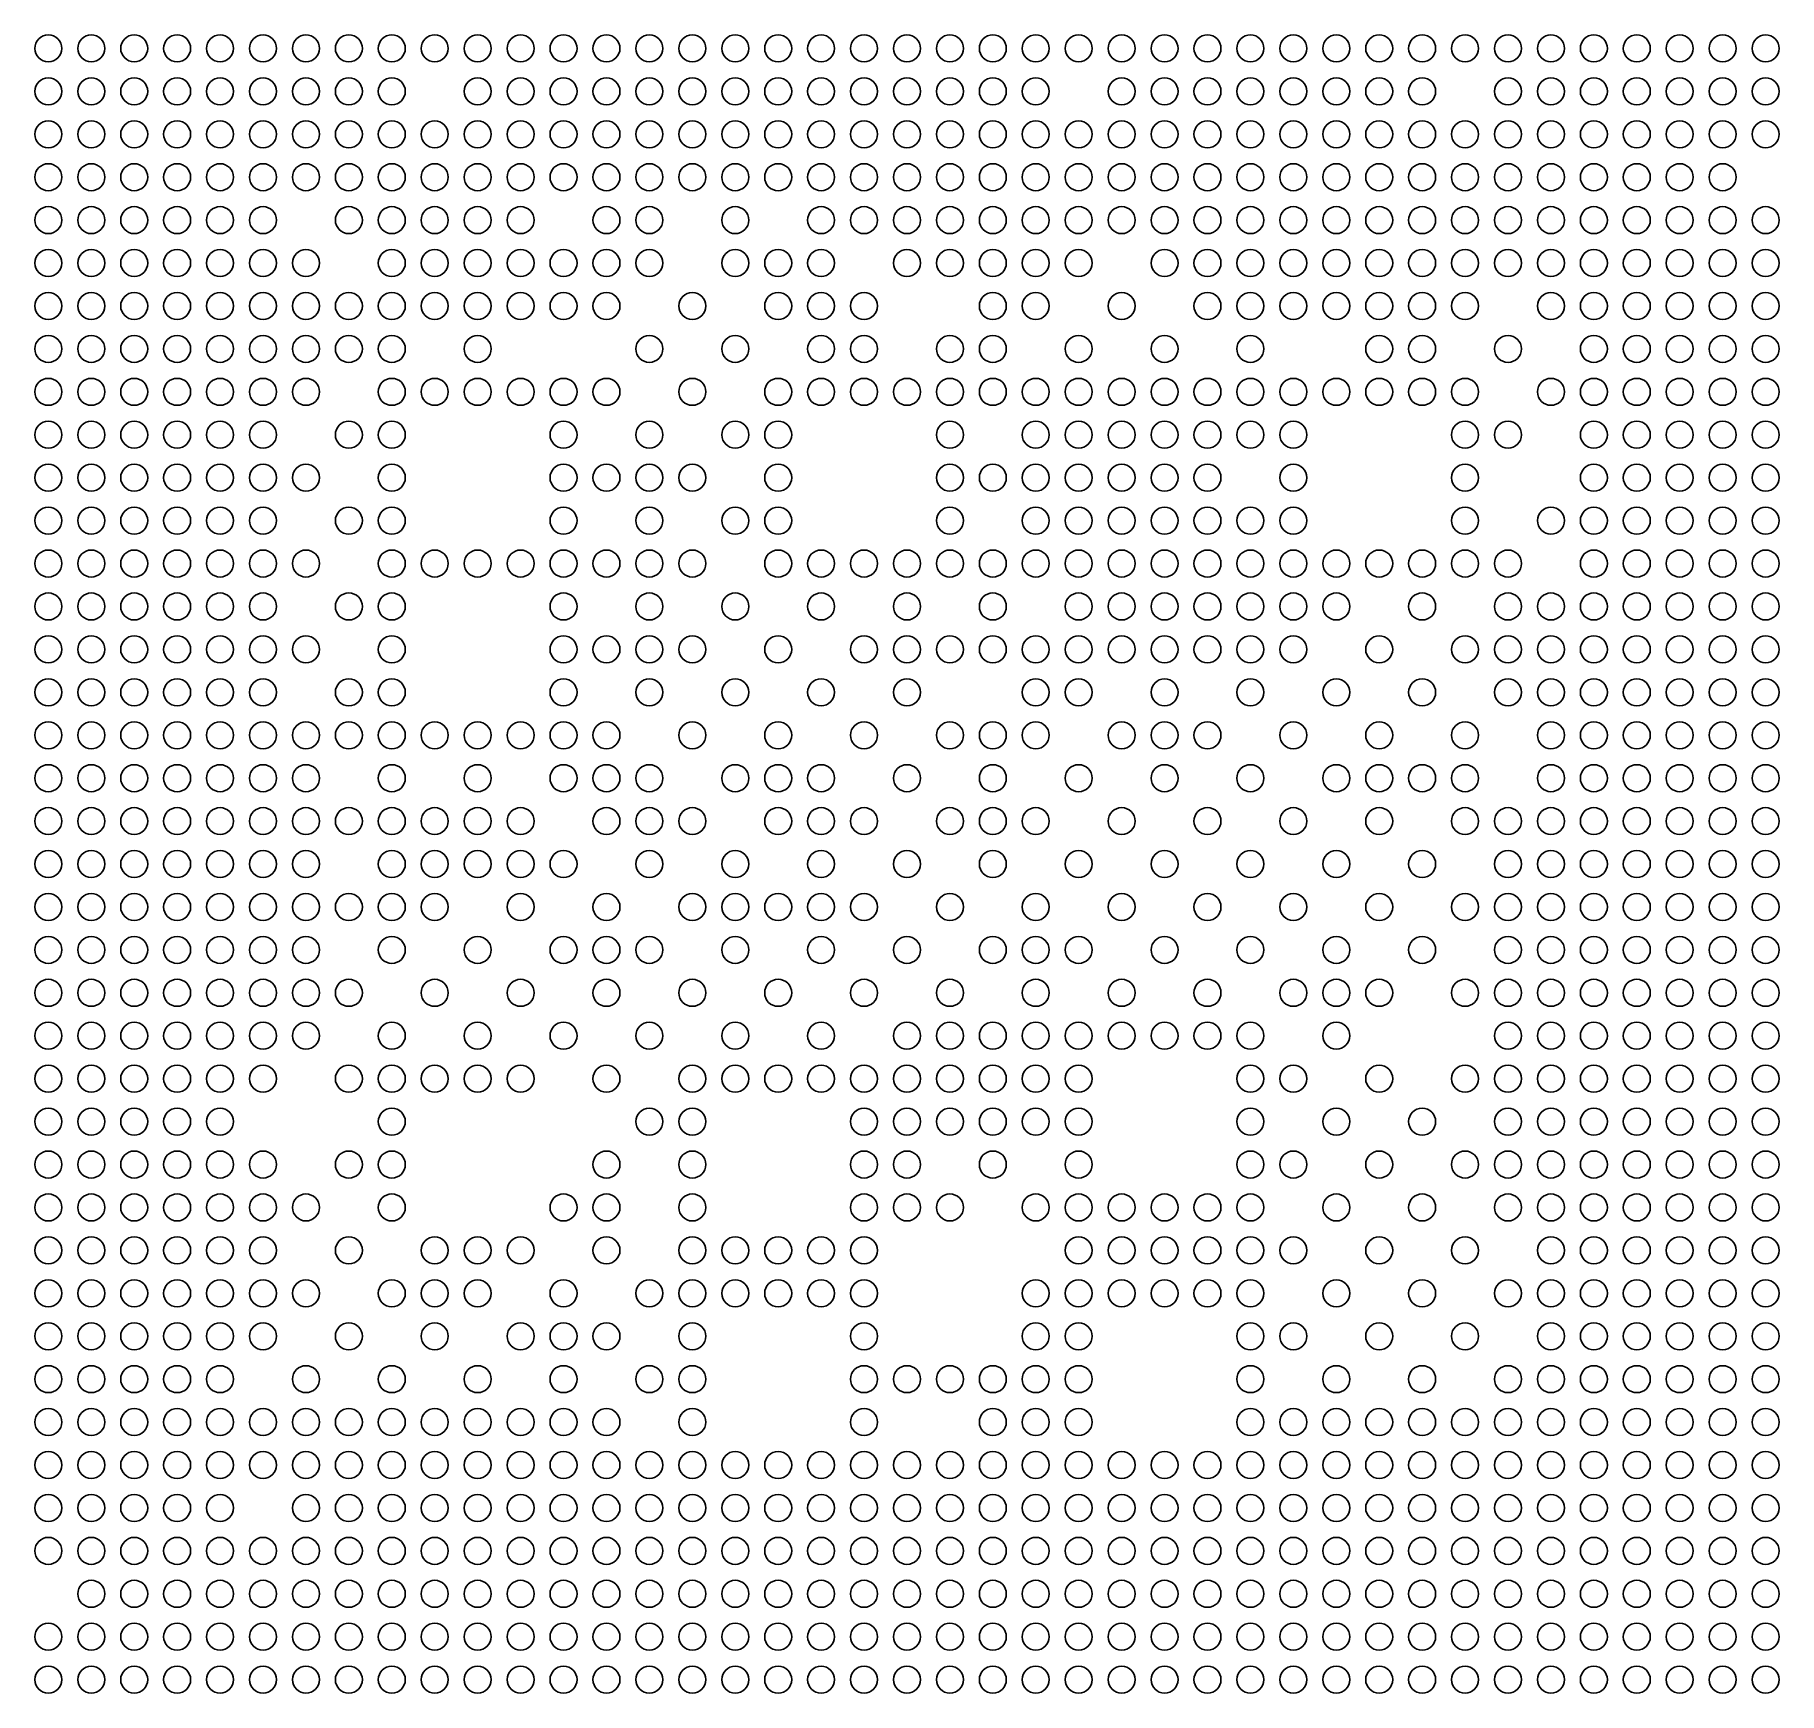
# Model space of a CAD drawing. Header units: millimetres. Extents: x 396.5 to 410.7, y 94.1 to 107.6.
import ezdxf

# ---------------------------------------------------------------- set-up
doc = ezdxf.new("R2010")
doc.units = ezdxf.units.MM

msp = doc.modelspace()

# ---------------------------------------------------------------- linework, layer by layer
for centre in [(396.628, 107.474), (396.978, 107.474), (397.328, 107.474), (397.678, 107.474), (398.028, 107.474), (398.378, 107.474), (398.728, 107.474), (399.078, 107.474), (399.428, 107.474), (399.778, 107.474), (400.128, 107.474), (400.478, 107.474), (400.828, 107.474), (401.178, 107.474), (401.528, 107.474), (401.878, 107.474), (402.228, 107.474), (402.578, 107.474), (402.928, 107.474), (403.278, 107.474), (403.628, 107.474), (403.978, 107.474), (404.328, 107.474), (404.678, 107.474), (405.028, 107.474), (405.378, 107.474), (405.728, 107.474), (406.078, 107.474), (406.428, 107.474), (406.778, 107.474), (407.128, 107.474), (407.478, 107.474), (407.828, 107.474), (408.178, 107.474), (408.528, 107.474), (408.878, 107.474), (409.228, 107.474), (409.578, 107.474), (409.928, 107.474), (410.278, 107.474), (410.628, 107.474), (396.628, 107.124), (396.978, 107.124), (397.328, 107.124), (397.678, 107.124), (398.028, 107.124), (398.378, 107.124), (398.728, 107.124), (399.078, 107.124), (399.428, 107.124), (400.128, 107.124), (400.478, 107.124), (400.828, 107.124), (401.178, 107.124), (401.528, 107.124), (401.878, 107.124), (402.228, 107.124), (402.578, 107.124), (402.928, 107.124), (403.278, 107.124), (403.628, 107.124), (403.978, 107.124), (404.328, 107.124), (404.678, 107.124), (405.378, 107.124), (405.728, 107.124), (406.078, 107.124), (406.428, 107.124), (406.778, 107.124), (407.128, 107.124), (407.478, 107.124), (407.828, 107.124), (408.528, 107.124), (408.878, 107.124), (409.228, 107.124), (409.578, 107.124), (409.928, 107.124), (410.278, 107.124), (410.628, 107.124), (396.628, 106.774), (396.978, 106.774), (397.328, 106.774), (397.678, 106.774), (398.028, 106.774), (398.378, 106.774), (398.728, 106.774), (399.078, 106.774), (399.428, 106.774), (399.778, 106.774), (400.128, 106.774), (400.478, 106.774), (400.828, 106.774), (401.178, 106.774), (401.528, 106.774), (401.878, 106.774), (402.228, 106.774), (402.578, 106.774), (402.928, 106.774), (403.278, 106.774), (403.628, 106.774), (403.978, 106.774), (404.328, 106.774), (404.678, 106.774), (405.028, 106.774), (405.378, 106.774), (405.728, 106.774), (406.078, 106.774), (406.428, 106.774), (406.778, 106.774), (407.128, 106.774), (407.478, 106.774), (407.828, 106.774), (408.178, 106.774), (408.528, 106.774), (408.878, 106.774), (409.228, 106.774), (409.578, 106.774), (409.928, 106.774), (410.278, 106.774), (410.628, 106.774), (396.628, 106.424), (396.978, 106.424), (397.328, 106.424), (397.678, 106.424), (398.028, 106.424), (398.378, 106.424), (398.728, 106.424), (399.078, 106.424), (399.428, 106.424), (399.778, 106.424), (400.128, 106.424), (400.478, 106.424), (400.828, 106.424), (401.178, 106.424), (401.528, 106.424), (401.878, 106.424), (402.228, 106.424), (402.578, 106.424), (402.928, 106.424), (403.278, 106.424), (403.628, 106.424), (403.978, 106.424), (404.328, 106.424), (404.678, 106.424), (405.028, 106.424), (405.378, 106.424), (405.728, 106.424), (406.078, 106.424), (406.428, 106.424), (406.778, 106.424), (407.128, 106.424), (407.478, 106.424), (407.828, 106.424), (408.178, 106.424), (408.528, 106.424), (408.878, 106.424), (409.228, 106.424), (409.578, 106.424), (409.928, 106.424), (410.278, 106.424), (396.628, 106.074), (396.978, 106.074), (397.328, 106.074), (397.678, 106.074), (398.028, 106.074), (398.378, 106.074), (399.078, 106.074), (399.428, 106.074), (399.778, 106.074), (400.128, 106.074), (400.478, 106.074), (401.178, 106.074), (401.528, 106.074), (402.228, 106.074), (402.928, 106.074), (403.278, 106.074), (403.628, 106.074), (403.978, 106.074), (404.328, 106.074), (404.678, 106.074), (405.028, 106.074), (405.378, 106.074), (405.728, 106.074), (406.078, 106.074), (406.428, 106.074), (406.778, 106.074), (407.128, 106.074), (407.478, 106.074), (407.828, 106.074), (408.178, 106.074), (408.528, 106.074), (408.878, 106.074), (409.228, 106.074), (409.578, 106.074), (409.928, 106.074), (410.278, 106.074), (410.628, 106.074), (396.628, 105.724), (396.978, 105.724), (397.328, 105.724), (397.678, 105.724), (398.028, 105.724), (398.378, 105.724), (398.728, 105.724), (399.428, 105.724), (399.778, 105.724), (400.128, 105.724), (400.478, 105.724), (400.828, 105.724), (401.178, 105.724), (401.528, 105.724), (402.228, 105.724), (402.578, 105.724), (402.928, 105.724), (403.628, 105.724), (403.978, 105.724), (404.328, 105.724), (404.678, 105.724), (405.028, 105.724), (405.728, 105.724), (406.078, 105.724), (406.428, 105.724), (406.778, 105.724), (407.128, 105.724), (407.478, 105.724), (407.828, 105.724), (408.178, 105.724), (408.528, 105.724), (408.878, 105.724), (409.228, 105.724), (409.578, 105.724), (409.928, 105.724), (410.278, 105.724), (410.628, 105.724), (396.628, 105.374), (396.978, 105.374), (397.328, 105.374), (397.678, 105.374), (398.028, 105.374), (398.378, 105.374), (398.728, 105.374), (399.078, 105.374), (399.428, 105.374), (399.778, 105.374), (400.128, 105.374), (400.478, 105.374), (400.828, 105.374), (401.178, 105.374), (401.878, 105.374), (402.578, 105.374), (402.928, 105.374), (403.278, 105.374), (404.328, 105.374), (404.678, 105.374), (405.378, 105.374), (406.078, 105.374), (406.428, 105.374), (406.778, 105.374), (407.128, 105.374), (407.478, 105.374), (407.828, 105.374), (408.178, 105.374), (408.878, 105.374), (409.228, 105.374), (409.578, 105.374), (409.928, 105.374), (410.278, 105.374), (410.628, 105.374), (396.628, 105.024), (396.978, 105.024), (397.328, 105.024), (397.678, 105.024), (398.028, 105.024), (398.378, 105.024), (398.728, 105.024), (399.078, 105.024), (399.428, 105.024), (400.128, 105.024), (401.528, 105.024), (402.228, 105.024), (402.928, 105.024), (403.278, 105.024), (403.978, 105.024), (404.328, 105.024), (405.028, 105.024), (405.728, 105.024), (406.428, 105.024), (407.478, 105.024), (407.828, 105.024), (408.528, 105.024), (409.228, 105.024), (409.578, 105.024), (409.928, 105.024), (410.278, 105.024), (410.628, 105.024), (396.628, 104.674), (396.978, 104.674), (397.328, 104.674), (397.678, 104.674), (398.028, 104.674), (398.378, 104.674), (398.728, 104.674), (399.428, 104.674), (399.778, 104.674), (400.128, 104.674), (400.478, 104.674), (400.828, 104.674), (401.178, 104.674), (401.878, 104.674), (402.578, 104.674), (402.928, 104.674), (403.278, 104.674), (403.628, 104.674), (403.978, 104.674), (404.328, 104.674), (404.678, 104.674), (405.028, 104.674), (405.378, 104.674), (405.728, 104.674), (406.078, 104.674), (406.428, 104.674), (406.778, 104.674), (407.128, 104.674), (407.478, 104.674), (407.828, 104.674), (408.178, 104.674), (408.878, 104.674), (409.228, 104.674), (409.578, 104.674), (409.928, 104.674), (410.278, 104.674), (410.628, 104.674), (396.628, 104.324), (396.978, 104.324), (397.328, 104.324), (397.678, 104.324), (398.028, 104.324), (398.378, 104.324), (399.078, 104.324), (399.428, 104.324), (400.828, 104.324), (401.528, 104.324), (402.228, 104.324), (402.578, 104.324), (403.978, 104.324), (404.678, 104.324), (405.028, 104.324), (405.378, 104.324), (405.728, 104.324), (406.078, 104.324), (406.428, 104.324), (406.778, 104.324), (408.178, 104.324), (408.528, 104.324), (409.228, 104.324), (409.578, 104.324), (409.928, 104.324), (410.278, 104.324), (410.628, 104.324), (396.628, 103.974), (396.978, 103.974), (397.328, 103.974), (397.678, 103.974), (398.028, 103.974), (398.378, 103.974), (398.728, 103.974), (399.428, 103.974), (400.828, 103.974), (401.178, 103.974), (401.528, 103.974), (401.878, 103.974), (402.578, 103.974), (403.978, 103.974), (404.328, 103.974), (404.678, 103.974), (405.028, 103.974), (405.378, 103.974), (405.728, 103.974), (406.078, 103.974), (406.778, 103.974), (408.178, 103.974), (409.228, 103.974), (409.578, 103.974), (409.928, 103.974), (410.278, 103.974), (410.628, 103.974), (396.628, 103.624), (396.978, 103.624), (397.328, 103.624), (397.678, 103.624), (398.028, 103.624), (398.378, 103.624), (399.078, 103.624), (399.428, 103.624), (400.828, 103.624), (401.528, 103.624), (402.228, 103.624), (402.578, 103.624), (403.978, 103.624), (404.678, 103.624), (405.028, 103.624), (405.378, 103.624), (405.728, 103.624), (406.078, 103.624), (406.428, 103.624), (406.778, 103.624), (408.178, 103.624), (408.878, 103.624), (409.228, 103.624), (409.578, 103.624), (409.928, 103.624), (410.278, 103.624), (410.628, 103.624), (396.628, 103.274), (396.978, 103.274), (397.328, 103.274), (397.678, 103.274), (398.028, 103.274), (398.378, 103.274), (398.728, 103.274), (399.428, 103.274), (399.778, 103.274), (400.128, 103.274), (400.478, 103.274), (400.828, 103.274), (401.178, 103.274), (401.528, 103.274), (401.878, 103.274), (402.578, 103.274), (402.928, 103.274), (403.278, 103.274), (403.628, 103.274), (403.978, 103.274), (404.328, 103.274), (404.678, 103.274), (405.028, 103.274), (405.378, 103.274), (405.728, 103.274), (406.078, 103.274), (406.428, 103.274), (406.778, 103.274), (407.128, 103.274), (407.478, 103.274), (407.828, 103.274), (408.178, 103.274), (408.528, 103.274), (409.228, 103.274), (409.578, 103.274), (409.928, 103.274), (410.278, 103.274), (410.628, 103.274), (396.628, 102.924), (396.978, 102.924), (397.328, 102.924), (397.678, 102.924), (398.028, 102.924), (398.378, 102.924), (399.078, 102.924), (399.428, 102.924), (400.828, 102.924), (401.528, 102.924), (402.228, 102.924), (402.928, 102.924), (403.628, 102.924), (404.328, 102.924), (405.028, 102.924), (405.378, 102.924), (405.728, 102.924), (406.078, 102.924), (406.428, 102.924), (406.778, 102.924), (407.128, 102.924), (407.828, 102.924), (408.528, 102.924), (408.878, 102.924), (409.228, 102.924), (409.578, 102.924), (409.928, 102.924), (410.278, 102.924), (410.628, 102.924), (396.628, 102.574), (396.978, 102.574), (397.328, 102.574), (397.678, 102.574), (398.028, 102.574), (398.378, 102.574), (398.728, 102.574), (399.428, 102.574), (400.828, 102.574), (401.178, 102.574), (401.528, 102.574), (401.878, 102.574), (402.578, 102.574), (403.278, 102.574), (403.628, 102.574), (403.978, 102.574), (404.328, 102.574), (404.678, 102.574), (405.028, 102.574), (405.378, 102.574), (405.728, 102.574), (406.078, 102.574), (406.428, 102.574), (406.778, 102.574), (407.478, 102.574), (408.178, 102.574), (408.528, 102.574), (408.878, 102.574), (409.228, 102.574), (409.578, 102.574), (409.928, 102.574), (410.278, 102.574), (410.628, 102.574), (396.628, 102.224), (396.978, 102.224), (397.328, 102.224), (397.678, 102.224), (398.028, 102.224), (398.378, 102.224), (399.078, 102.224), (399.428, 102.224), (400.828, 102.224), (401.528, 102.224), (402.228, 102.224), (402.928, 102.224), (403.628, 102.224), (404.678, 102.224), (405.028, 102.224), (405.728, 102.224), (406.428, 102.224), (407.128, 102.224), (407.828, 102.224), (408.528, 102.224), (408.878, 102.224), (409.228, 102.224), (409.578, 102.224), (409.928, 102.224), (410.278, 102.224), (410.628, 102.224), (396.628, 101.874), (396.978, 101.874), (397.328, 101.874), (397.678, 101.874), (398.028, 101.874), (398.378, 101.874), (398.728, 101.874), (399.078, 101.874), (399.428, 101.874), (399.778, 101.874), (400.128, 101.874), (400.478, 101.874), (400.828, 101.874), (401.178, 101.874), (401.878, 101.874), (402.578, 101.874), (403.278, 101.874), (403.978, 101.874), (404.328, 101.874), (404.678, 101.874), (405.378, 101.874), (405.728, 101.874), (406.078, 101.874), (406.778, 101.874), (407.478, 101.874), (408.178, 101.874), (408.878, 101.874), (409.228, 101.874), (409.578, 101.874), (409.928, 101.874), (410.278, 101.874), (410.628, 101.874), (396.628, 101.524), (396.978, 101.524), (397.328, 101.524), (397.678, 101.524), (398.028, 101.524), (398.378, 101.524), (398.728, 101.524), (399.428, 101.524), (400.128, 101.524), (400.828, 101.524), (401.178, 101.524), (401.528, 101.524), (402.228, 101.524), (402.578, 101.524), (402.928, 101.524), (403.628, 101.524), (404.328, 101.524), (405.028, 101.524), (405.728, 101.524), (406.428, 101.524), (407.128, 101.524), (407.478, 101.524), (407.828, 101.524), (408.178, 101.524), (408.878, 101.524), (409.228, 101.524), (409.578, 101.524), (409.928, 101.524), (410.278, 101.524), (410.628, 101.524), (396.628, 101.174), (396.978, 101.174), (397.328, 101.174), (397.678, 101.174), (398.028, 101.174), (398.378, 101.174), (398.728, 101.174), (399.078, 101.174), (399.428, 101.174), (399.778, 101.174), (400.128, 101.174), (400.478, 101.174), (401.178, 101.174), (401.528, 101.174), (401.878, 101.174), (402.578, 101.174), (402.928, 101.174), (403.278, 101.174), (403.978, 101.174), (404.328, 101.174), (404.678, 101.174), (405.378, 101.174), (406.078, 101.174), (406.778, 101.174), (407.478, 101.174), (408.178, 101.174), (408.528, 101.174), (408.878, 101.174), (409.228, 101.174), (409.578, 101.174), (409.928, 101.174), (410.278, 101.174), (410.628, 101.174), (396.628, 100.824), (396.978, 100.824), (397.328, 100.824), (397.678, 100.824), (398.028, 100.824), (398.378, 100.824), (398.728, 100.824), (399.428, 100.824), (399.778, 100.824), (400.128, 100.824), (400.478, 100.824), (400.828, 100.824), (401.528, 100.824), (402.228, 100.824), (402.928, 100.824), (403.628, 100.824), (404.328, 100.824), (405.028, 100.824), (405.728, 100.824), (406.428, 100.824), (407.128, 100.824), (407.828, 100.824), (408.528, 100.824), (408.878, 100.824), (409.228, 100.824), (409.578, 100.824), (409.928, 100.824), (410.278, 100.824), (410.628, 100.824), (396.628, 100.474), (396.978, 100.474), (397.328, 100.474), (397.678, 100.474), (398.028, 100.474), (398.378, 100.474), (398.728, 100.474), (399.078, 100.474), (399.428, 100.474), (399.778, 100.474), (400.478, 100.474), (401.178, 100.474), (401.878, 100.474), (402.228, 100.474), (402.578, 100.474), (402.928, 100.474), (403.278, 100.474), (403.978, 100.474), (404.678, 100.474), (405.378, 100.474), (406.078, 100.474), (406.778, 100.474), (407.478, 100.474), (408.178, 100.474), (408.528, 100.474), (408.878, 100.474), (409.228, 100.474), (409.578, 100.474), (409.928, 100.474), (410.278, 100.474), (410.628, 100.474), (396.628, 100.124), (396.978, 100.124), (397.328, 100.124), (397.678, 100.124), (398.028, 100.124), (398.378, 100.124), (398.728, 100.124), (399.428, 100.124), (400.128, 100.124), (400.828, 100.124), (401.178, 100.124), (401.528, 100.124), (402.228, 100.124), (402.928, 100.124), (403.628, 100.124), (404.328, 100.124), (404.678, 100.124), (405.028, 100.124), (405.728, 100.124), (406.428, 100.124), (407.128, 100.124), (407.828, 100.124), (408.528, 100.124), (408.878, 100.124), (409.228, 100.124), (409.578, 100.124), (409.928, 100.124), (410.278, 100.124), (410.628, 100.124), (396.628, 99.774), (396.978, 99.774), (397.328, 99.774), (397.678, 99.774), (398.028, 99.774), (398.378, 99.774), (398.728, 99.774), (399.078, 99.774), (399.778, 99.774), (400.478, 99.774), (401.178, 99.774), (401.878, 99.774), (402.578, 99.774), (403.278, 99.774), (403.978, 99.774), (404.678, 99.774), (405.378, 99.774), (406.078, 99.774), (406.778, 99.774), (407.128, 99.774), (407.478, 99.774), (408.178, 99.774), (408.528, 99.774), (408.878, 99.774), (409.228, 99.774), (409.578, 99.774), (409.928, 99.774), (410.278, 99.774), (410.628, 99.774), (396.628, 99.424), (396.978, 99.424), (397.328, 99.424), (397.678, 99.424), (398.028, 99.424), (398.378, 99.424), (398.728, 99.424), (399.428, 99.424), (400.128, 99.424), (400.828, 99.424), (401.528, 99.424), (402.228, 99.424), (402.928, 99.424), (403.628, 99.424), (403.978, 99.424), (404.328, 99.424), (404.678, 99.424), (405.028, 99.424), (405.378, 99.424), (405.728, 99.424), (406.078, 99.424), (406.428, 99.424), (407.128, 99.424), (408.528, 99.424), (408.878, 99.424), (409.228, 99.424), (409.578, 99.424), (409.928, 99.424), (410.278, 99.424), (410.628, 99.424), (396.628, 99.074), (396.978, 99.074), (397.328, 99.074), (397.678, 99.074), (398.028, 99.074), (398.378, 99.074), (399.078, 99.074), (399.428, 99.074), (399.778, 99.074), (400.128, 99.074), (400.478, 99.074), (401.178, 99.074), (401.878, 99.074), (402.228, 99.074), (402.578, 99.074), (402.928, 99.074), (403.278, 99.074), (403.628, 99.074), (403.978, 99.074), (404.328, 99.074), (404.678, 99.074), (405.028, 99.074), (406.428, 99.074), (406.778, 99.074), (407.478, 99.074), (408.178, 99.074), (408.528, 99.074), (408.878, 99.074), (409.228, 99.074), (409.578, 99.074), (409.928, 99.074), (410.278, 99.074), (410.628, 99.074), (396.628, 98.724), (396.978, 98.724), (397.328, 98.724), (397.678, 98.724), (398.028, 98.724), (399.428, 98.724), (401.528, 98.724), (401.878, 98.724), (403.278, 98.724), (403.628, 98.724), (403.978, 98.724), (404.328, 98.724), (404.678, 98.724), (405.028, 98.724), (406.428, 98.724), (407.128, 98.724), (407.828, 98.724), (408.528, 98.724), (408.878, 98.724), (409.228, 98.724), (409.578, 98.724), (409.928, 98.724), (410.278, 98.724), (410.628, 98.724), (396.628, 98.374), (396.978, 98.374), (397.328, 98.374), (397.678, 98.374), (398.028, 98.374), (398.378, 98.374), (399.078, 98.374), (399.428, 98.374), (401.178, 98.374), (401.878, 98.374), (403.278, 98.374), (403.628, 98.374), (404.328, 98.374), (405.028, 98.374), (406.428, 98.374), (406.778, 98.374), (407.478, 98.374), (408.178, 98.374), (408.528, 98.374), (408.878, 98.374), (409.228, 98.374), (409.578, 98.374), (409.928, 98.374), (410.278, 98.374), (410.628, 98.374), (396.628, 98.024), (396.978, 98.024), (397.328, 98.024), (397.678, 98.024), (398.028, 98.024), (398.378, 98.024), (398.728, 98.024), (399.428, 98.024), (400.828, 98.024), (401.178, 98.024), (401.878, 98.024), (403.278, 98.024), (403.628, 98.024), (403.978, 98.024), (404.678, 98.024), (405.028, 98.024), (405.378, 98.024), (405.728, 98.024), (406.078, 98.024), (406.428, 98.024), (407.128, 98.024), (407.828, 98.024), (408.528, 98.024), (408.878, 98.024), (409.228, 98.024), (409.578, 98.024), (409.928, 98.024), (410.278, 98.024), (410.628, 98.024), (396.628, 97.674), (396.978, 97.674), (397.328, 97.674), (397.678, 97.674), (398.028, 97.674), (398.378, 97.674), (399.078, 97.674), (399.778, 97.674), (400.128, 97.674), (400.478, 97.674), (401.178, 97.674), (401.878, 97.674), (402.228, 97.674), (402.578, 97.674), (402.928, 97.674), (403.278, 97.674), (405.028, 97.674), (405.378, 97.674), (405.728, 97.674), (406.078, 97.674), (406.428, 97.674), (406.778, 97.674), (407.478, 97.674), (408.178, 97.674), (408.878, 97.674), (409.228, 97.674), (409.578, 97.674), (409.928, 97.674), (410.278, 97.674), (410.628, 97.674), (396.628, 97.324), (396.978, 97.324), (397.328, 97.324), (397.678, 97.324), (398.028, 97.324), (398.378, 97.324), (398.728, 97.324), (399.428, 97.324), (399.778, 97.324), (400.128, 97.324), (400.828, 97.324), (401.528, 97.324), (401.878, 97.324), (402.228, 97.324), (402.578, 97.324), (402.928, 97.324), (403.278, 97.324), (404.678, 97.324), (405.028, 97.324), (405.378, 97.324), (405.728, 97.324), (406.078, 97.324), (406.428, 97.324), (407.128, 97.324), (407.828, 97.324), (408.528, 97.324), (408.878, 97.324), (409.228, 97.324), (409.578, 97.324), (409.928, 97.324), (410.278, 97.324), (410.628, 97.324), (396.628, 96.974), (396.978, 96.974), (397.328, 96.974), (397.678, 96.974), (398.028, 96.974), (398.378, 96.974), (399.078, 96.974), (399.778, 96.974), (400.478, 96.974), (400.828, 96.974), (401.178, 96.974), (401.878, 96.974), (403.278, 96.974), (404.678, 96.974), (405.028, 96.974), (406.428, 96.974), (406.778, 96.974), (407.478, 96.974), (408.178, 96.974), (408.878, 96.974), (409.228, 96.974), (409.578, 96.974), (409.928, 96.974), (410.278, 96.974), (410.628, 96.974), (396.628, 96.624), (396.978, 96.624), (397.328, 96.624), (397.678, 96.624), (398.028, 96.624), (398.728, 96.624), (399.428, 96.624), (400.128, 96.624), (400.828, 96.624), (401.528, 96.624), (401.878, 96.624), (403.278, 96.624), (403.628, 96.624), (403.978, 96.624), (404.328, 96.624), (404.678, 96.624), (405.028, 96.624), (406.428, 96.624), (407.128, 96.624), (407.828, 96.624), (408.528, 96.624), (408.878, 96.624), (409.228, 96.624), (409.578, 96.624), (409.928, 96.624), (410.278, 96.624), (410.628, 96.624), (396.628, 96.274), (396.978, 96.274), (397.328, 96.274), (397.678, 96.274), (398.028, 96.274), (398.378, 96.274), (398.728, 96.274), (399.078, 96.274), (399.428, 96.274), (399.778, 96.274), (400.128, 96.274), (400.478, 96.274), (400.828, 96.274), (401.178, 96.274), (401.878, 96.274), (403.278, 96.274), (404.328, 96.274), (404.678, 96.274), (405.028, 96.274), (406.428, 96.274), (406.778, 96.274), (407.128, 96.274), (407.478, 96.274), (407.828, 96.274), (408.178, 96.274), (408.528, 96.274), (408.878, 96.274), (409.228, 96.274), (409.578, 96.274), (409.928, 96.274), (410.278, 96.274), (410.628, 96.274), (396.628, 95.924), (396.978, 95.924), (397.328, 95.924), (397.678, 95.924), (398.028, 95.924), (398.378, 95.924), (398.728, 95.924), (399.078, 95.924), (399.428, 95.924), (399.778, 95.924), (400.128, 95.924), (400.478, 95.924), (400.828, 95.924), (401.178, 95.924), (401.528, 95.924), (401.878, 95.924), (402.228, 95.924), (402.578, 95.924), (402.928, 95.924), (403.278, 95.924), (403.628, 95.924), (403.978, 95.924), (404.328, 95.924), (404.678, 95.924), (405.028, 95.924), (405.378, 95.924), (405.728, 95.924), (406.078, 95.924), (406.428, 95.924), (406.778, 95.924), (407.128, 95.924), (407.478, 95.924), (407.828, 95.924), (408.178, 95.924), (408.528, 95.924), (408.878, 95.924), (409.228, 95.924), (409.578, 95.924), (409.928, 95.924), (410.278, 95.924), (410.628, 95.924), (396.628, 95.574), (396.978, 95.574), (397.328, 95.574), (397.678, 95.574), (398.028, 95.574), (398.728, 95.574), (399.078, 95.574), (399.428, 95.574), (399.778, 95.574), (400.128, 95.574), (400.478, 95.574), (400.828, 95.574), (401.178, 95.574), (401.528, 95.574), (401.878, 95.574), (402.228, 95.574), (402.578, 95.574), (402.928, 95.574), (403.278, 95.574), (403.628, 95.574), (403.978, 95.574), (404.328, 95.574), (404.678, 95.574), (405.028, 95.574), (405.378, 95.574), (405.728, 95.574), (406.078, 95.574), (406.428, 95.574), (406.778, 95.574), (407.128, 95.574), (407.478, 95.574), (407.828, 95.574), (408.178, 95.574), (408.528, 95.574), (408.878, 95.574), (409.228, 95.574), (409.578, 95.574), (409.928, 95.574), (410.278, 95.574), (410.628, 95.574), (396.628, 95.224), (396.978, 95.224), (397.328, 95.224), (397.678, 95.224), (398.028, 95.224), (398.378, 95.224), (398.728, 95.224), (399.078, 95.224), (399.428, 95.224), (399.778, 95.224), (400.128, 95.224), (400.478, 95.224), (400.828, 95.224), (401.178, 95.224), (401.528, 95.224), (401.878, 95.224), (402.228, 95.224), (402.578, 95.224), (402.928, 95.224), (403.278, 95.224), (403.628, 95.224), (403.978, 95.224), (404.328, 95.224), (404.678, 95.224), (405.028, 95.224), (405.378, 95.224), (405.728, 95.224), (406.078, 95.224), (406.428, 95.224), (406.778, 95.224), (407.128, 95.224), (407.478, 95.224), (407.828, 95.224), (408.178, 95.224), (408.528, 95.224), (408.878, 95.224), (409.228, 95.224), (409.578, 95.224), (409.928, 95.224), (410.278, 95.224), (410.628, 95.224), (396.978, 94.874), (397.328, 94.874), (397.678, 94.874), (398.028, 94.874), (398.378, 94.874), (398.728, 94.874), (399.078, 94.874), (399.428, 94.874), (399.778, 94.874), (400.128, 94.874), (400.478, 94.874), (400.828, 94.874), (401.178, 94.874), (401.528, 94.874), (401.878, 94.874), (402.228, 94.874), (402.578, 94.874), (402.928, 94.874), (403.278, 94.874), (403.628, 94.874), (403.978, 94.874), (404.328, 94.874), (404.678, 94.874), (405.028, 94.874), (405.378, 94.874), (405.728, 94.874), (406.078, 94.874), (406.428, 94.874), (406.778, 94.874), (407.128, 94.874), (407.478, 94.874), (407.828, 94.874), (408.178, 94.874), (408.528, 94.874), (408.878, 94.874), (409.228, 94.874), (409.578, 94.874), (409.928, 94.874), (410.278, 94.874), (410.628, 94.874), (396.628, 94.524), (396.978, 94.524), (397.328, 94.524), (397.678, 94.524), (398.028, 94.524), (398.378, 94.524), (398.728, 94.524), (399.078, 94.524), (399.428, 94.524), (399.778, 94.524), (400.128, 94.524), (400.478, 94.524), (400.828, 94.524), (401.178, 94.524), (401.528, 94.524), (401.878, 94.524), (402.228, 94.524), (402.578, 94.524), (402.928, 94.524), (403.278, 94.524), (403.628, 94.524), (403.978, 94.524), (404.328, 94.524), (404.678, 94.524), (405.028, 94.524), (405.378, 94.524), (405.728, 94.524), (406.078, 94.524), (406.428, 94.524), (406.778, 94.524), (407.128, 94.524), (407.478, 94.524), (407.828, 94.524), (408.178, 94.524), (408.528, 94.524), (408.878, 94.524), (409.228, 94.524), (409.578, 94.524), (409.928, 94.524), (410.278, 94.524), (410.628, 94.524), (396.628, 94.174), (396.978, 94.174), (397.328, 94.174), (397.678, 94.174), (398.028, 94.174), (398.378, 94.174), (398.728, 94.174), (399.078, 94.174), (399.428, 94.174), (399.778, 94.174), (400.128, 94.174), (400.478, 94.174), (400.828, 94.174), (401.178, 94.174), (401.528, 94.174), (401.878, 94.174), (402.228, 94.174), (402.578, 94.174), (402.928, 94.174), (403.278, 94.174), (403.628, 94.174), (403.978, 94.174), (404.328, 94.174), (404.678, 94.174), (405.028, 94.174), (405.378, 94.174), (405.728, 94.174), (406.078, 94.174), (406.428, 94.174), (406.778, 94.174), (407.128, 94.174), (407.478, 94.174), (407.828, 94.174), (408.178, 94.174), (408.528, 94.174), (408.878, 94.174), (409.228, 94.174), (409.578, 94.174), (409.928, 94.174), (410.278, 94.174), (410.628, 94.174)]:
    msp.add_circle(centre, 0.11)

doc.saveas('drawing.dxf')
